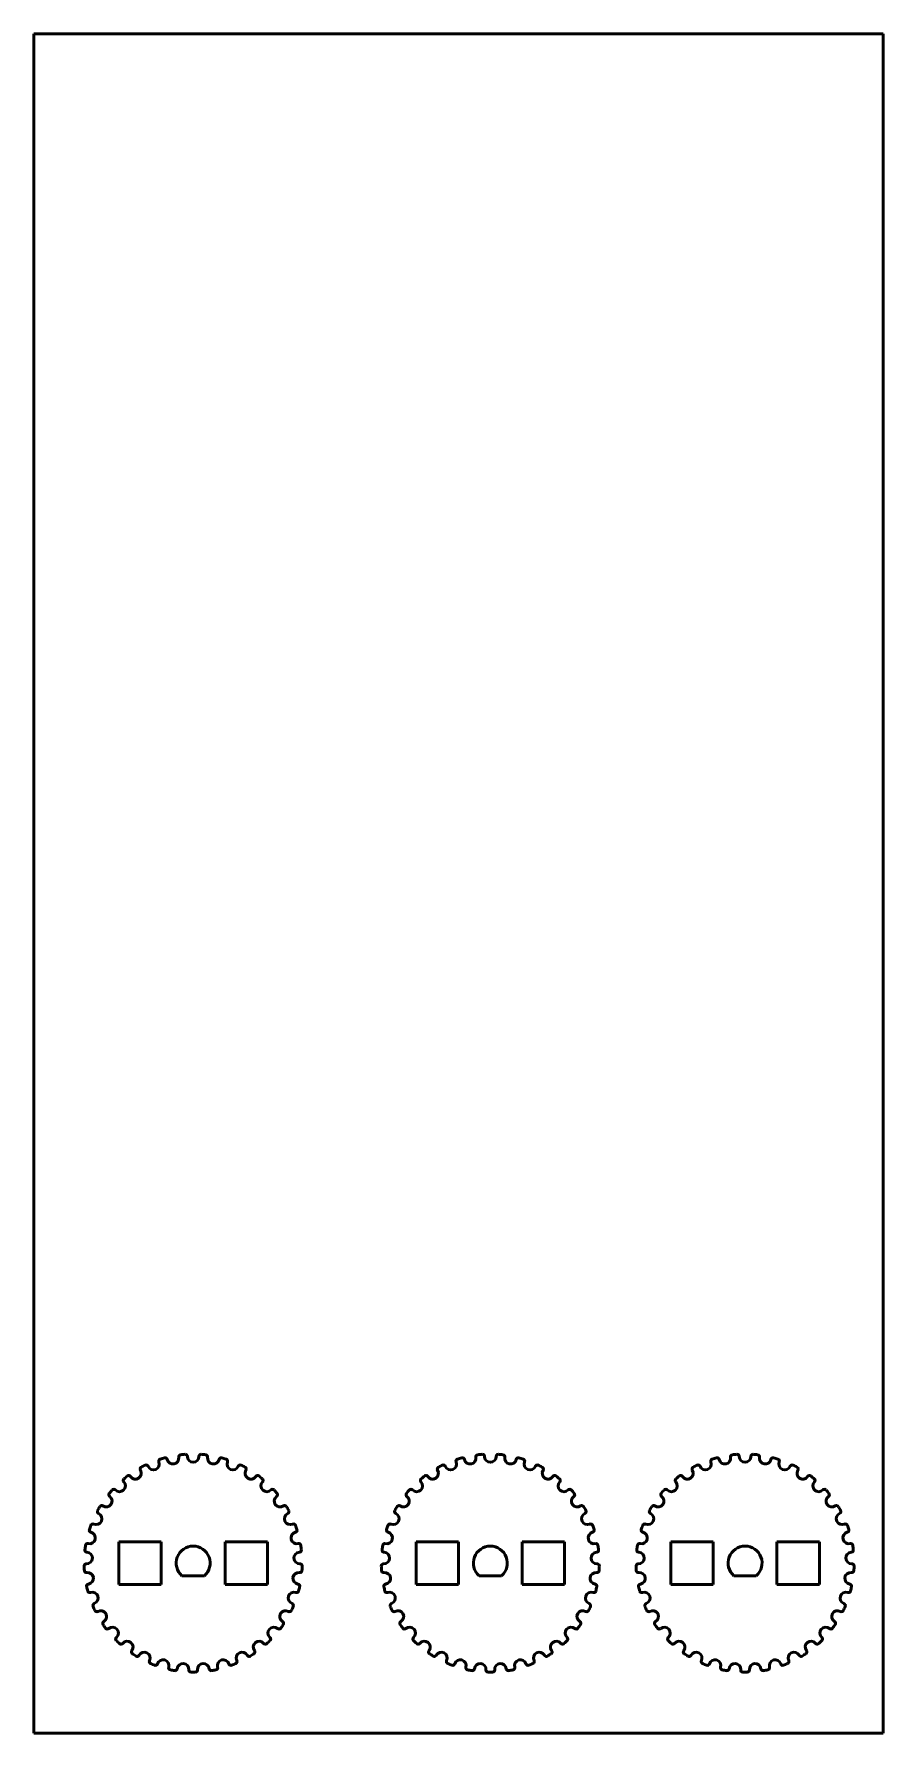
# Model space of a CAD drawing. Header units: millimetres. Extents: x 197 to 397, y 10 to 410.
import ezdxf

# ---------------------------------------------------------------- set-up
doc = ezdxf.new("R2010")
doc.units = ezdxf.units.MM
doc.layers.add('Visible (ISO)', color=7, linetype='Continuous', lineweight=50)

msp = doc.modelspace()

# ---------------------------------------------------------------- linework, layer by layer
at = {"layer": 'Visible (ISO)'}
for p, q in [((197, 410), (197, 10)), ((397, 410), (197, 410)), ((397, 10), (397, 410)), ((217, 55), (227, 55)), ((217, 45), (217, 55)), ((227, 55), (227, 45)), ((242, 55), (252, 55)), ((242, 45), (242, 55)), ((252, 55), (252, 45)), ((287, 55), (297, 55)), ((287, 45), (287, 55)), ((297, 55), (297, 45)), ((312, 55), (322, 55)), ((312, 45), (312, 55)), ((322, 55), (322, 45)), ((347, 55), (357, 55)), ((347, 45), (347, 55)), ((357, 55), (357, 45)), ((372, 55), (382, 55)), ((372, 45), (372, 55)), ((382, 55), (382, 45)), ((227, 45), (217, 45)), ((237.15, 47), (231.85, 47)), ((252, 45), (242, 45)), ((297, 45), (287, 45)), ((307.15, 47), (301.85, 47)), ((322, 45), (312, 45)), ((357, 45), (347, 45)), ((367.15, 47), (361.85, 47)), ((382, 45), (372, 45)), ((197, 10), (397, 10))]:
    msp.add_line(p, q, dxfattribs=at)
for centre, radius, start, end in [((222.51, 72.14), 0.51, 118.4457, 212.1094), ((234.5, 50), 25.69, 116.0998, 118.4457), ((223.42, 72.61), 0.51, 22.436, 116.0998), ((225.16, 73.33), 1.37, 202.436, 21.2003), ((226.91, 74.01), 0.51, 107.5366, 201.2003), ((234.5, 50), 25.69, 105.1907, 107.5366), ((227.9, 74.3), 0.51, 11.5269, 105.1907), ((229.74, 74.68), 1.37, 191.5269, 10.2912), ((231.59, 75.01), 0.51, 96.6275, 190.2912), ((234.5, 50), 25.69, 94.2816, 96.6275), ((232.62, 75.11), 0.51, 0.6178, 94.2816), ((234.5, 75.13), 1.37, 180.6178, 359.3822), ((236.38, 75.11), 0.51, 85.7184, 179.3822), ((234.5, 50), 25.69, 83.3725, 85.7184), ((237.41, 75.01), 0.51, 349.7088, 83.3725), ((239.26, 74.68), 1.37, 169.7088, 348.4731), ((241.1, 74.3), 0.51, 74.8093, 168.4731), ((234.5, 50), 25.69, 72.4634, 74.8093), ((242.09, 74.01), 0.51, 338.7997, 72.4634), ((243.84, 73.33), 1.37, 158.7997, 337.564), ((245.58, 72.61), 0.51, 63.9002, 157.564), ((234.5, 50), 25.69, 61.5543, 63.9002), ((246.49, 72.14), 0.51, 327.8906, 61.5543), ((292.51, 72.14), 0.51, 118.4457, 212.1094), ((304.5, 50), 25.69, 116.0998, 118.4457), ((293.42, 72.61), 0.51, 22.436, 116.0998), ((295.16, 73.33), 1.37, 202.436, 21.2003), ((296.91, 74.01), 0.51, 107.5366, 201.2003), ((304.5, 50), 25.69, 105.1907, 107.5366), ((297.9, 74.3), 0.51, 11.5269, 105.1907), ((299.74, 74.68), 1.37, 191.5269, 10.2912), ((301.59, 75.01), 0.51, 96.6275, 190.2912), ((304.5, 50), 25.69, 94.2816, 96.6275), ((302.62, 75.11), 0.51, 0.6178, 94.2816), ((304.5, 75.13), 1.37, 180.6178, 359.3822), ((306.38, 75.11), 0.51, 85.7184, 179.3822), ((304.5, 50), 25.69, 83.3725, 85.7184), ((307.41, 75.01), 0.51, 349.7088, 83.3725), ((309.26, 74.68), 1.37, 169.7088, 348.4731), ((311.1, 74.3), 0.51, 74.8093, 168.4731), ((304.5, 50), 25.69, 72.4634, 74.8093), ((312.09, 74.01), 0.51, 338.7997, 72.4634), ((313.84, 73.33), 1.37, 158.7997, 337.564), ((315.58, 72.61), 0.51, 63.9002, 157.564), ((304.5, 50), 25.69, 61.5543, 63.9002), ((316.49, 72.14), 0.51, 327.8906, 61.5543), ((352.51, 72.14), 0.51, 118.4457, 212.1094), ((364.5, 50), 25.69, 116.0998, 118.4457), ((353.42, 72.61), 0.51, 22.436, 116.0998), ((355.16, 73.33), 1.37, 202.436, 21.2003), ((356.91, 74.01), 0.51, 107.5366, 201.2003), ((364.5, 50), 25.69, 105.1907, 107.5366), ((357.9, 74.3), 0.51, 11.5269, 105.1907), ((359.74, 74.68), 1.37, 191.5269, 10.2912), ((361.59, 75.01), 0.51, 96.6275, 190.2912), ((364.5, 50), 25.69, 94.2816, 96.6275), ((362.62, 75.11), 0.51, 0.6178, 94.2816), ((364.5, 75.13), 1.37, 180.6178, 359.3822), ((366.38, 75.11), 0.51, 85.7184, 179.3822), ((364.5, 50), 25.69, 83.3725, 85.7184), ((367.41, 75.01), 0.51, 349.7088, 83.3725), ((369.26, 74.68), 1.37, 169.7088, 348.4731), ((371.1, 74.3), 0.51, 74.8093, 168.4731), ((364.5, 50), 25.69, 72.4634, 74.8093), ((372.09, 74.01), 0.51, 338.7997, 72.4634), ((373.84, 73.33), 1.37, 158.7997, 337.564), ((375.58, 72.61), 0.51, 63.9002, 157.564), ((364.5, 50), 25.69, 61.5543, 63.9002), ((376.49, 72.14), 0.51, 327.8906, 61.5543), ((217.16, 68.19), 1.37, 224.2542, 43.0185), ((218.53, 69.47), 0.51, 129.3548, 223.0185), ((234.5, 50), 25.69, 127.0088, 129.3548), ((219.34, 70.11), 0.51, 33.3451, 127.0088), ((220.91, 71.14), 1.37, 213.3451, 32.1094), ((248.09, 71.14), 1.37, 147.8906, 326.6549), ((249.66, 70.11), 0.51, 52.9912, 146.6549), ((234.5, 50), 25.69, 50.6452, 52.9912), ((251.84, 68.19), 1.37, 136.9815, 315.7458), ((250.47, 69.47), 0.51, 316.9815, 50.6452), ((287.16, 68.19), 1.37, 224.2542, 43.0185), ((288.53, 69.47), 0.51, 129.3548, 223.0185), ((304.5, 50), 25.69, 127.0088, 129.3548), ((289.34, 70.11), 0.51, 33.3451, 127.0088), ((290.91, 71.14), 1.37, 213.3451, 32.1094), ((318.09, 71.14), 1.37, 147.8906, 326.6549), ((319.66, 70.11), 0.51, 52.9912, 146.6549), ((304.5, 50), 25.69, 50.6452, 52.9912), ((321.84, 68.19), 1.37, 136.9815, 315.7458), ((320.47, 69.47), 0.51, 316.9815, 50.6452), ((347.16, 68.19), 1.37, 224.2542, 43.0185), ((348.53, 69.47), 0.51, 129.3548, 223.0185), ((364.5, 50), 25.69, 127.0088, 129.3548), ((349.34, 70.11), 0.51, 33.3451, 127.0088), ((350.91, 71.14), 1.37, 213.3451, 32.1094), ((378.09, 71.14), 1.37, 147.8906, 326.6549), ((379.66, 70.11), 0.51, 52.9912, 146.6549), ((364.5, 50), 25.69, 50.6452, 52.9912), ((381.84, 68.19), 1.37, 136.9815, 315.7458), ((380.47, 69.47), 0.51, 316.9815, 50.6452), ((214.03, 64.58), 1.37, 235.1633, 53.9276), ((215.14, 66.1), 0.51, 140.2639, 233.9276), ((234.5, 50), 25.69, 137.9179, 140.2639), ((215.81, 66.88), 0.51, 44.2542, 137.9179), ((253.19, 66.88), 0.51, 42.0821, 135.7458), ((234.5, 50), 25.69, 39.7361, 42.0821), ((254.97, 64.58), 1.37, 126.0724, 304.8367), ((253.86, 66.1), 0.51, 306.0724, 39.7361), ((284.03, 64.58), 1.37, 235.1633, 53.9276), ((285.14, 66.1), 0.51, 140.2639, 233.9276), ((304.5, 50), 25.69, 137.9179, 140.2639), ((285.81, 66.88), 0.51, 44.2542, 137.9179), ((323.19, 66.88), 0.51, 42.0821, 135.7458), ((304.5, 50), 25.69, 39.7361, 42.0821), ((324.97, 64.58), 1.37, 126.0724, 304.8367), ((323.86, 66.1), 0.51, 306.0724, 39.7361), ((344.03, 64.58), 1.37, 235.1633, 53.9276), ((345.14, 66.1), 0.51, 140.2639, 233.9276), ((364.5, 50), 25.69, 137.9179, 140.2639), ((345.81, 66.88), 0.51, 44.2542, 137.9179), ((383.19, 66.88), 0.51, 42.0821, 135.7458), ((364.5, 50), 25.69, 39.7361, 42.0821), ((384.97, 64.58), 1.37, 126.0724, 304.8367), ((383.86, 66.1), 0.51, 306.0724, 39.7361), ((211.64, 60.44), 1.37, 246.0724, 64.8367), ((212.44, 62.14), 0.51, 151.173, 244.8367), ((234.5, 50), 25.69, 148.827, 151.173), ((212.96, 63.03), 0.51, 55.1633, 148.827), ((256.04, 63.03), 0.51, 31.173, 124.8367), ((257.36, 60.44), 1.37, 115.1633, 293.9276), ((234.5, 50), 25.69, 28.827, 31.173), ((256.56, 62.14), 0.51, 295.1633, 28.827), ((281.64, 60.44), 1.37, 246.0724, 64.8367), ((282.44, 62.14), 0.51, 151.173, 244.8367), ((304.5, 50), 25.69, 148.827, 151.173), ((282.96, 63.03), 0.51, 55.1633, 148.827), ((326.04, 63.03), 0.51, 31.173, 124.8367), ((327.36, 60.44), 1.37, 115.1633, 293.9276), ((304.5, 50), 25.69, 28.827, 31.173), ((326.56, 62.14), 0.51, 295.1633, 28.827), ((341.64, 60.44), 1.37, 246.0724, 64.8367), ((342.44, 62.14), 0.51, 151.173, 244.8367), ((364.5, 50), 25.69, 148.827, 151.173), ((342.96, 63.03), 0.51, 55.1633, 148.827), ((386.04, 63.03), 0.51, 31.173, 124.8367), ((387.36, 60.44), 1.37, 115.1633, 293.9276), ((364.5, 50), 25.69, 28.827, 31.173), ((386.56, 62.14), 0.51, 295.1633, 28.827), ((210.08, 55.92), 1.37, 256.9815, 75.7458), ((210.54, 57.75), 0.51, 162.0821, 255.7458), ((234.5, 50), 25.69, 159.7361, 162.0821), ((210.88, 58.72), 0.51, 66.0724, 159.7361), ((258.92, 55.92), 1.37, 104.2542, 283.0185), ((258.12, 58.72), 0.51, 20.2639, 113.9276), ((258.46, 57.75), 0.51, 284.2542, 17.9179), ((234.5, 50), 25.69, 17.9179, 20.2639), ((280.08, 55.92), 1.37, 256.9815, 75.7458), ((280.54, 57.75), 0.51, 162.0821, 255.7458), ((304.5, 50), 25.69, 159.7361, 162.0821), ((280.88, 58.72), 0.51, 66.0724, 159.7361), ((328.92, 55.92), 1.37, 104.2542, 283.0185), ((328.12, 58.72), 0.51, 20.2639, 113.9276), ((328.46, 57.75), 0.51, 284.2542, 17.9179), ((304.5, 50), 25.69, 17.9179, 20.2639), ((340.08, 55.92), 1.37, 256.9815, 75.7458), ((340.54, 57.75), 0.51, 162.0821, 255.7458), ((364.5, 50), 25.69, 159.7361, 162.0821), ((340.88, 58.72), 0.51, 66.0724, 159.7361), ((388.92, 55.92), 1.37, 104.2542, 283.0185), ((388.12, 58.72), 0.51, 20.2639, 113.9276), ((388.46, 57.75), 0.51, 284.2542, 17.9179), ((364.5, 50), 25.69, 17.9179, 20.2639), ((234.5, 50), 25.69, 170.6452, 172.9912), ((209.51, 53.07), 0.51, 172.9912, 266.6549), ((209.65, 54.09), 0.51, 76.9815, 170.6452), ((209.4, 51.2), 1.37, 267.8906, 86.6549), ((234.5, 50), 4, 311.4096, 228.5904), ((259.6, 51.2), 1.37, 93.3451, 272.1094), ((259.35, 54.09), 0.51, 9.3548, 103.0185), ((259.49, 53.07), 0.51, 273.3451, 7.0088), ((234.5, 50), 25.69, 7.0088, 9.3548), ((304.5, 50), 25.69, 170.6452, 172.9912), ((279.51, 53.07), 0.51, 172.9912, 266.6549), ((279.65, 54.09), 0.51, 76.9815, 170.6452), ((279.4, 51.2), 1.37, 267.8906, 86.6549), ((304.5, 50), 4, 311.4096, 228.5904), ((329.6, 51.2), 1.37, 93.3451, 272.1094), ((329.35, 54.09), 0.51, 9.3548, 103.0185), ((329.49, 53.07), 0.51, 273.3451, 7.0088), ((304.5, 50), 25.69, 7.0088, 9.3548), ((364.5, 50), 25.69, 170.6452, 172.9912), ((339.51, 53.07), 0.51, 172.9912, 266.6549), ((339.65, 54.09), 0.51, 76.9815, 170.6452), ((339.4, 51.2), 1.37, 267.8906, 86.6549), ((364.5, 50), 4, 311.4096, 228.5904), ((389.6, 51.2), 1.37, 93.3451, 272.1094), ((389.35, 54.09), 0.51, 9.3548, 103.0185), ((389.49, 53.07), 0.51, 273.3451, 7.0088), ((364.5, 50), 25.69, 7.0088, 9.3548), ((209.33, 49.32), 0.51, 87.8906, 181.5543), ((234.5, 50), 25.69, 181.5543, 183.9002), ((209.38, 48.29), 0.51, 183.9002, 277.564), ((259.62, 48.29), 0.51, 262.436, 356.0998), ((259.67, 49.32), 0.51, 358.4457, 92.1094), ((234.5, 50), 25.69, 356.0998, 358.4457), ((279.33, 49.32), 0.51, 87.8906, 181.5543), ((304.5, 50), 25.69, 181.5543, 183.9002), ((279.38, 48.29), 0.51, 183.9002, 277.564), ((329.62, 48.29), 0.51, 262.436, 356.0998), ((329.67, 49.32), 0.51, 358.4457, 92.1094), ((304.5, 50), 25.69, 356.0998, 358.4457), ((339.33, 49.32), 0.51, 87.8906, 181.5543), ((364.5, 50), 25.69, 181.5543, 183.9002), ((339.38, 48.29), 0.51, 183.9002, 277.564), ((389.62, 48.29), 0.51, 262.436, 356.0998), ((389.67, 49.32), 0.51, 358.4457, 92.1094), ((364.5, 50), 25.69, 356.0998, 358.4457), ((209.91, 44.57), 0.51, 98.7997, 192.4634), ((234.5, 50), 25.69, 192.4634, 194.8093), ((209.63, 46.42), 1.37, 278.7997, 97.564), ((259.37, 46.42), 1.37, 82.436, 261.2003), ((259.09, 44.57), 0.51, 347.5366, 81.2003), ((234.5, 50), 25.69, 345.1907, 347.5366), ((279.91, 44.57), 0.51, 98.7997, 192.4634), ((304.5, 50), 25.69, 192.4634, 194.8093), ((279.63, 46.42), 1.37, 278.7997, 97.564), ((329.37, 46.42), 1.37, 82.436, 261.2003), ((329.09, 44.57), 0.51, 347.5366, 81.2003), ((304.5, 50), 25.69, 345.1907, 347.5366), ((339.91, 44.57), 0.51, 98.7997, 192.4634), ((364.5, 50), 25.69, 192.4634, 194.8093), ((339.63, 46.42), 1.37, 278.7997, 97.564), ((389.37, 46.42), 1.37, 82.436, 261.2003), ((389.09, 44.57), 0.51, 347.5366, 81.2003), ((364.5, 50), 25.69, 345.1907, 347.5366), ((210.16, 43.56), 0.51, 194.8093, 288.4731), ((210.75, 41.78), 1.37, 289.7088, 108.4731), ((211.39, 40.01), 0.51, 109.7088, 203.3725), ((258.25, 41.78), 1.37, 71.5269, 250.2912), ((257.61, 40.01), 0.51, 336.6275, 70.2912), ((258.84, 43.56), 0.51, 251.5269, 345.1907), ((280.16, 43.56), 0.51, 194.8093, 288.4731), ((280.75, 41.78), 1.37, 289.7088, 108.4731), ((281.39, 40.01), 0.51, 109.7088, 203.3725), ((328.25, 41.78), 1.37, 71.5269, 250.2912), ((327.61, 40.01), 0.51, 336.6275, 70.2912), ((328.84, 43.56), 0.51, 251.5269, 345.1907), ((340.16, 43.56), 0.51, 194.8093, 288.4731), ((340.75, 41.78), 1.37, 289.7088, 108.4731), ((341.39, 40.01), 0.51, 109.7088, 203.3725), ((388.25, 41.78), 1.37, 71.5269, 250.2912), ((387.61, 40.01), 0.51, 336.6275, 70.2912), ((388.84, 43.56), 0.51, 251.5269, 345.1907), ((234.5, 50), 25.69, 203.3725, 205.7184), ((211.81, 39.07), 0.51, 205.7184, 299.3822), ((212.74, 37.43), 1.37, 300.6178, 119.3822), ((213.69, 35.82), 0.51, 120.6178, 214.2816), ((256.26, 37.43), 1.37, 60.6178, 239.3822), ((255.31, 35.82), 0.51, 325.7184, 59.3822), ((257.19, 39.07), 0.51, 240.6178, 334.2816), ((234.5, 50), 25.69, 334.2816, 336.6275), ((304.5, 50), 25.69, 203.3725, 205.7184), ((281.81, 39.07), 0.51, 205.7184, 299.3822), ((282.74, 37.43), 1.37, 300.6178, 119.3822), ((283.69, 35.82), 0.51, 120.6178, 214.2816), ((326.26, 37.43), 1.37, 60.6178, 239.3822), ((325.31, 35.82), 0.51, 325.7184, 59.3822), ((327.19, 39.07), 0.51, 240.6178, 334.2816), ((304.5, 50), 25.69, 334.2816, 336.6275), ((364.5, 50), 25.69, 203.3725, 205.7184), ((341.81, 39.07), 0.51, 205.7184, 299.3822), ((342.74, 37.43), 1.37, 300.6178, 119.3822), ((343.69, 35.82), 0.51, 120.6178, 214.2816), ((386.26, 37.43), 1.37, 60.6178, 239.3822), ((385.31, 35.82), 0.51, 325.7184, 59.3822), ((387.19, 39.07), 0.51, 240.6178, 334.2816), ((364.5, 50), 25.69, 334.2816, 336.6275), ((234.5, 50), 25.69, 214.2816, 216.6275), ((214.29, 34.98), 0.51, 216.6275, 310.2912), ((215.51, 33.54), 1.37, 311.5269, 130.2912), ((216.75, 32.14), 0.51, 131.5269, 225.1907), ((253.49, 33.54), 1.37, 49.7088, 228.4731), ((252.25, 32.14), 0.51, 314.8093, 48.4731), ((254.71, 34.98), 0.51, 229.7088, 323.3725), ((234.5, 50), 25.69, 323.3725, 325.7184), ((304.5, 50), 25.69, 214.2816, 216.6275), ((284.29, 34.98), 0.51, 216.6275, 310.2912), ((285.51, 33.54), 1.37, 311.5269, 130.2912), ((286.75, 32.14), 0.51, 131.5269, 225.1907), ((323.49, 33.54), 1.37, 49.7088, 228.4731), ((322.25, 32.14), 0.51, 314.8093, 48.4731), ((324.71, 34.98), 0.51, 229.7088, 323.3725), ((304.5, 50), 25.69, 323.3725, 325.7184), ((364.5, 50), 25.69, 214.2816, 216.6275), ((344.29, 34.98), 0.51, 216.6275, 310.2912), ((345.51, 33.54), 1.37, 311.5269, 130.2912), ((346.75, 32.14), 0.51, 131.5269, 225.1907), ((383.49, 33.54), 1.37, 49.7088, 228.4731), ((382.25, 32.14), 0.51, 314.8093, 48.4731), ((384.71, 34.98), 0.51, 229.7088, 323.3725), ((364.5, 50), 25.69, 323.3725, 325.7184), ((234.5, 50), 25.69, 225.1907, 227.5366), ((217.5, 31.42), 0.51, 227.5366, 321.2003), ((218.97, 30.25), 1.37, 322.436, 141.2003), ((220.46, 29.1), 0.51, 142.436, 236.0998), ((234.5, 50), 25.69, 236.0998, 238.4457), ((221.32, 28.54), 0.51, 238.4457, 332.1094), ((222.98, 27.66), 1.37, 333.3451, 152.1094), ((246.02, 27.66), 1.37, 27.8906, 206.6549), ((247.68, 28.54), 0.51, 207.8906, 301.5543), ((234.5, 50), 25.69, 301.5543, 303.9002), ((250.03, 30.25), 1.37, 38.7997, 217.564), ((248.54, 29.1), 0.51, 303.9002, 37.564), ((251.5, 31.42), 0.51, 218.7997, 312.4634), ((234.5, 50), 25.69, 312.4634, 314.8093), ((304.5, 50), 25.69, 225.1907, 227.5366), ((287.5, 31.42), 0.51, 227.5366, 321.2003), ((288.97, 30.25), 1.37, 322.436, 141.2003), ((290.46, 29.1), 0.51, 142.436, 236.0998), ((304.5, 50), 25.69, 236.0998, 238.4457), ((291.32, 28.54), 0.51, 238.4457, 332.1094), ((292.98, 27.66), 1.37, 333.3451, 152.1094), ((316.02, 27.66), 1.37, 27.8906, 206.6549), ((317.68, 28.54), 0.51, 207.8906, 301.5543), ((304.5, 50), 25.69, 301.5543, 303.9002), ((320.03, 30.25), 1.37, 38.7997, 217.564), ((318.54, 29.1), 0.51, 303.9002, 37.564), ((321.5, 31.42), 0.51, 218.7997, 312.4634), ((304.5, 50), 25.69, 312.4634, 314.8093), ((364.5, 50), 25.69, 225.1907, 227.5366), ((347.5, 31.42), 0.51, 227.5366, 321.2003), ((348.97, 30.25), 1.37, 322.436, 141.2003), ((350.46, 29.1), 0.51, 142.436, 236.0998), ((364.5, 50), 25.69, 236.0998, 238.4457), ((351.32, 28.54), 0.51, 238.4457, 332.1094), ((352.98, 27.66), 1.37, 333.3451, 152.1094), ((376.02, 27.66), 1.37, 27.8906, 206.6549), ((377.68, 28.54), 0.51, 207.8906, 301.5543), ((364.5, 50), 25.69, 301.5543, 303.9002), ((380.03, 30.25), 1.37, 38.7997, 217.564), ((378.54, 29.1), 0.51, 303.9002, 37.564), ((381.5, 31.42), 0.51, 218.7997, 312.4634), ((364.5, 50), 25.69, 312.4634, 314.8093), ((224.66, 26.82), 0.51, 153.3451, 247.0088), ((234.5, 50), 25.69, 247.0088, 249.3548), ((225.62, 26.44), 0.51, 249.3548, 343.0185), ((227.42, 25.89), 1.37, 344.2542, 163.0185), ((229.23, 25.38), 0.51, 164.2542, 257.9179), ((234.5, 50), 25.69, 257.9179, 260.2639), ((230.24, 25.18), 0.51, 260.2639, 353.9276), ((232.11, 24.98), 1.37, 355.1633, 173.9276), ((233.98, 24.83), 0.51, 175.1633, 268.827), ((234.5, 50), 25.69, 268.827, 271.173), ((235.02, 24.83), 0.51, 271.173, 4.8367), ((236.89, 24.98), 1.37, 6.0724, 184.8367), ((238.76, 25.18), 0.51, 186.0724, 279.7361), ((234.5, 50), 25.69, 279.7361, 282.0821), ((239.77, 25.38), 0.51, 282.0821, 15.7458), ((241.58, 25.89), 1.37, 16.9815, 195.7458), ((243.38, 26.44), 0.51, 196.9815, 290.6452), ((234.5, 50), 25.69, 290.6452, 292.9912), ((244.34, 26.82), 0.51, 292.9912, 26.6549), ((294.66, 26.82), 0.51, 153.3451, 247.0088), ((304.5, 50), 25.69, 247.0088, 249.3548), ((295.62, 26.44), 0.51, 249.3548, 343.0185), ((297.42, 25.89), 1.37, 344.2542, 163.0185), ((299.23, 25.38), 0.51, 164.2542, 257.9179), ((304.5, 50), 25.69, 257.9179, 260.2639), ((300.24, 25.18), 0.51, 260.2639, 353.9276), ((302.11, 24.98), 1.37, 355.1633, 173.9276), ((303.98, 24.83), 0.51, 175.1633, 268.827), ((304.5, 50), 25.69, 268.827, 271.173), ((305.02, 24.83), 0.51, 271.173, 4.8367), ((306.89, 24.98), 1.37, 6.0724, 184.8367), ((308.76, 25.18), 0.51, 186.0724, 279.7361), ((304.5, 50), 25.69, 279.7361, 282.0821), ((309.77, 25.38), 0.51, 282.0821, 15.7458), ((311.58, 25.89), 1.37, 16.9815, 195.7458), ((313.38, 26.44), 0.51, 196.9815, 290.6452), ((304.5, 50), 25.69, 290.6452, 292.9912), ((314.34, 26.82), 0.51, 292.9912, 26.6549), ((354.66, 26.82), 0.51, 153.3451, 247.0088), ((364.5, 50), 25.69, 247.0088, 249.3548), ((355.62, 26.44), 0.51, 249.3548, 343.0185), ((357.42, 25.89), 1.37, 344.2542, 163.0185), ((359.23, 25.38), 0.51, 164.2542, 257.9179), ((364.5, 50), 25.69, 257.9179, 260.2639), ((360.24, 25.18), 0.51, 260.2639, 353.9276), ((362.11, 24.98), 1.37, 355.1633, 173.9276), ((363.98, 24.83), 0.51, 175.1633, 268.827), ((364.5, 50), 25.69, 268.827, 271.173), ((365.02, 24.83), 0.51, 271.173, 4.8367), ((366.89, 24.98), 1.37, 6.0724, 184.8367), ((368.76, 25.18), 0.51, 186.0724, 279.7361), ((364.5, 50), 25.69, 279.7361, 282.0821), ((369.77, 25.38), 0.51, 282.0821, 15.7458), ((371.58, 25.89), 1.37, 16.9815, 195.7458), ((373.38, 26.44), 0.51, 196.9815, 290.6452), ((364.5, 50), 25.69, 290.6452, 292.9912), ((374.34, 26.82), 0.51, 292.9912, 26.6549)]:
    msp.add_arc(centre, radius, start, end, dxfattribs=at)

doc.saveas('drawing.dxf')
